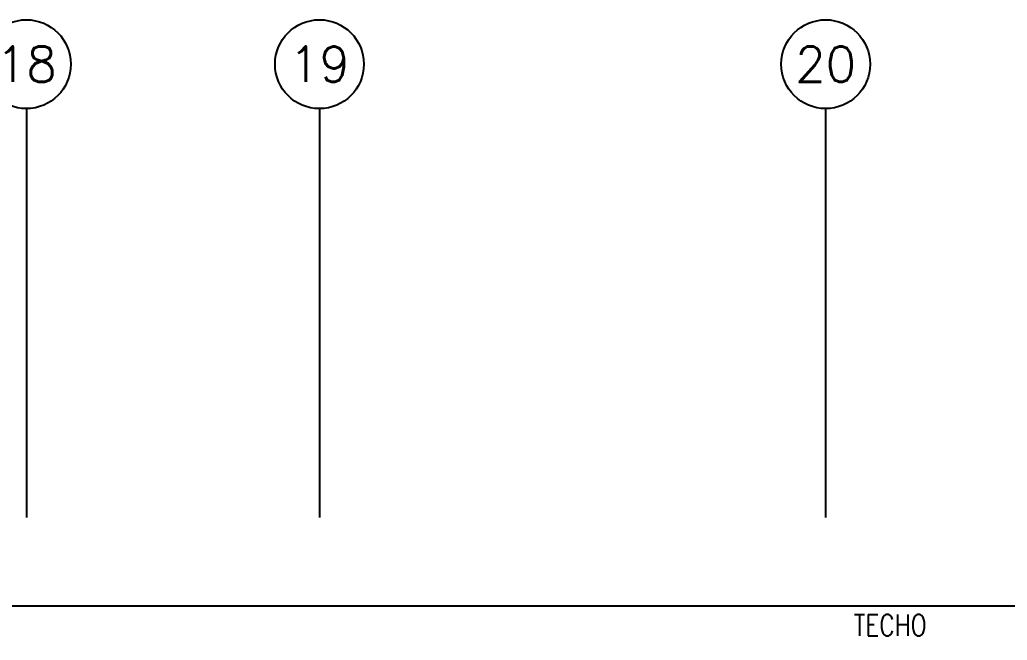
# Model space of a CAD drawing. Header units: millimetres. Extents: x 98 to 155, y -181 to 127.
# Drawn here: x 141.22 to 146.78, y -67.31 to -63.81 of the extents above; entities that cross this region are included whole.
import ezdxf
from ezdxf.enums import TextEntityAlignment as Align

# ---------------------------------------------------------------- set-up
doc = ezdxf.new("R2010")
doc.units = ezdxf.units.MM
doc.header["$LTSCALE"] = 15
doc.linetypes.add('PHANTOM', pattern=[63.5, 31.75, -6.35, 6.35, -6.35, 6.35, -6.35])
doc.linetypes.add('PHANTOM2', pattern=[1.25, 0.625, -0.125, 0.125, -0.125, 0.125, -0.125])
for name, color, linetype in [('A-EJES', 250, 'PHANTOM'), ('A-LINEAS', 250, 'Continuous'), ('A_50_TextoAmbiente', 252, 'Continuous')]:
    doc.layers.add(name, color=color, linetype=linetype)
doc.styles.add('ROMANS', font='romans.shx', dxfattribs={"width": 0.8})

# ---------------------------------------------------------------- blocks, each defined once
blk = doc.blocks.new('Ejes_Torre C')
at = {"layer": 'A-EJES', "linetype": 'PHANTOM2'}
for points in [[(39.625, 16.65), (39.625, 14.35)], [(41.275, 16.65), (41.275, 14.35)], [(44.125, 16.65), (44.125, 14.35)]]:
    blk.add_lwpolyline(points, dxfattribs=at)
at = {"layer": 'A-EJES', "linetype": 'Continuous'}
for centre in [(39.625, 16.9), (41.275, 16.9), (44.125, 16.9)]:
    blk.add_circle(centre, 0.25, dxfattribs=at)
at = {"layer": 'A-EJES', "linetype": 'Continuous', "style": 'ROMANS'}
for s, p in [('18', (39.625, 16.9)), ('19', (41.275, 16.9)), ('20', (44.125, 16.9))]:
    blk.add_text(s, height=0.2, dxfattribs=at).set_placement(p, align=Align.MIDDLE_CENTER)

msp = doc.modelspace()

# ---------------------------------------------------------------- linework, layer by layer
at = {"layer": 'A-LINEAS'}
msp.add_lwpolyline([(150.3371, -69.9147), (150.3371, -67.1148), (136.5871, -67.1147), (136.5871, -67.5897)], dxfattribs=at)

# ---------------------------------------------------------------- block references
at = {"layer": 'A-EJES'}
msp.add_blockref('Ejes_Torre C', (101.6371, -80.965), dxfattribs=at)

# ---------------------------------------------------------------- texts
at = {"layer": 'A_50_TextoAmbiente', "style": 'ROMANS', "width": 0.8}
msp.add_text('TECHO', height=0.12, dxfattribs=at).set_placement((146.1256, -67.2808), align=Align.CENTER)

doc.saveas('drawing.dxf')
